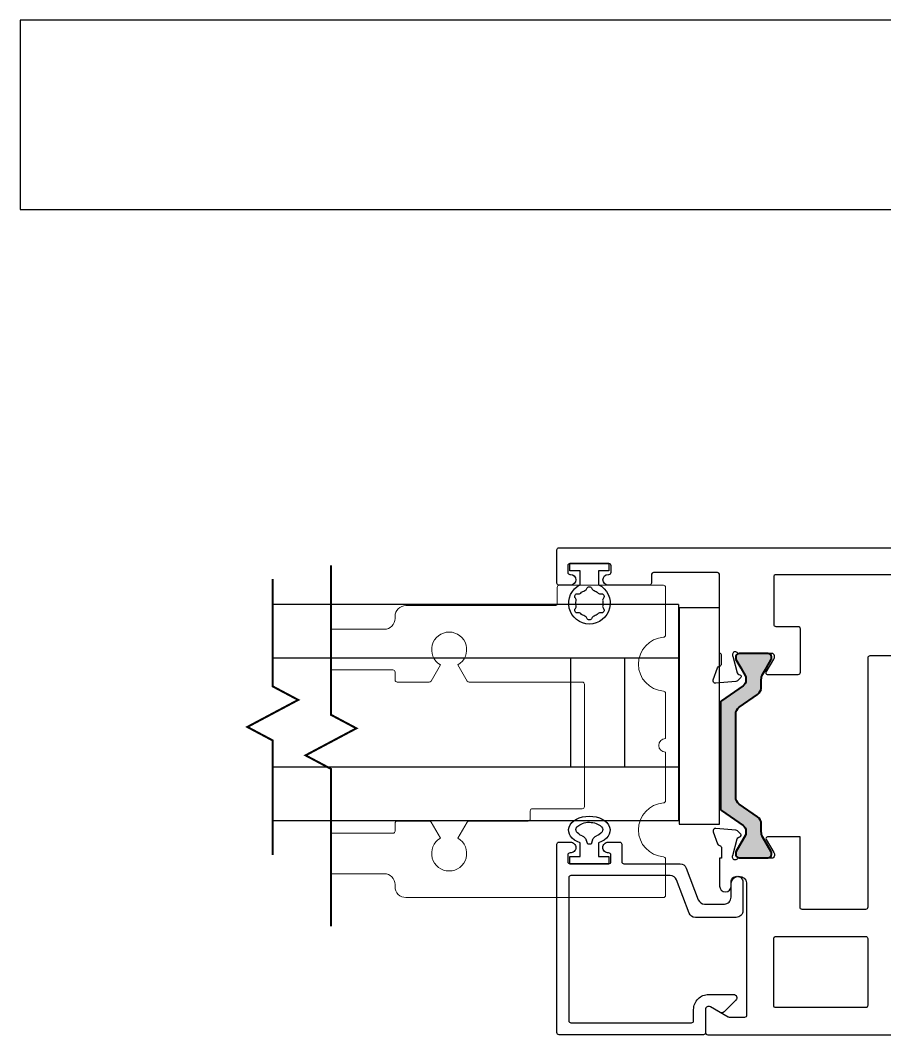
# Model space of a CAD drawing. Extents: x -73 to 76, y -94 to 26.
# Drawn here: x -6.427 to -2.432, y 10.107 to 14.794 of the extents above; entities that cross this region are included whole.
import ezdxf

# ---------------------------------------------------------------- set-up
doc = ezdxf.new("R2010")
doc.units = 0
doc.header["$MEASUREMENT"] = 0
doc.layers.get('0').update_dxf_attribs({"linetype": 'CONTINUOUS'})
for name, color, linetype in [('Ballons', 7, 'CONTINUOUS'), ('DIM', 7, 'CONTINUOUS'), ('GLASS', 7, 'CONTINUOUS'), ('INERTIA', 7, 'CONTINUOUS'), ('PROFILE NUMBER', 150, 'CONTINUOUS'), ('TEXT', 7, 'CONTINUOUS'), ('VENT', 5, 'CONTINUOUS')]:
    doc.layers.add(name, color=color, linetype=linetype)

# ---------------------------------------------------------------- blocks, each defined once
blk = doc.blocks.new('CORNER BLOCK')
at = {"layer": 'GLASS', "color": 7, "const_width": 0.0094}
blk.add_lwpolyline([(2.2099, 15.3005), (2.2099, 16.0284), (2.3273, 16.0909), (2.0924, 16.2159), (2.2099, 16.2784), (2.2099, 16.9693)], dxfattribs=at)
at = {"layer": 'INERTIA', "color": 4, "lineweight": 13}
for points in [[(2.2099, 16.6733), (1.9636, 16.6733, -0.414214), (1.9136, 16.7233), (1.9136, 16.733, 0.414214), (1.8636, 16.783), (1.1736, 16.783, -0.414214), (1.1636, 16.793), (1.1636, 16.867, 0.414214), (1.1536, 16.877), (0.6736, 16.877, 0.414214), (0.6636, 16.867), (0.6636, 16.6467, 0.392661), (0.6729, 16.6367, -0.928477), (0.6729, 16.3874, 0.392661), (0.6636, 16.3774), (0.6636, 16.1683, -1), (0.6636, 16.1058), (0.6636, 15.8812, 0.392661), (0.6729, 15.8712, -0.928477), (0.6729, 15.6219, 0.392661), (0.6636, 15.6119), (0.6636, 15.444, 0.414214), (0.6736, 15.434), (1.8636, 15.434, 0.414214), (1.9136, 15.484), (1.9136, 15.4938, -0.414214), (1.9636, 15.5438), (2.2099, 15.5438)], [(2.2099, 15.7313), (1.9236, 15.7313, -0.414214), (1.9136, 15.7413), (1.9136, 15.7775, 0.414214), (1.9036, 15.7875), (1.756, 15.7875, 0.267949), (1.7473, 15.7825), (1.7041, 15.7077, -3.732051), (1.6231, 15.7077), (1.5799, 15.7825, 0.267949), (1.5712, 15.7875), (1.2986, 15.7875, -0.414214), (1.2886, 15.7975), (1.2886, 15.8345, 0.414214), (1.2786, 15.8445), (1.0486, 15.8445, -0.414214), (1.0386, 15.8545), (1.0386, 16.4195, -0.414214), (1.0486, 16.4295), (1.5712, 16.4295, 0.267949), (1.5799, 16.4345), (1.6231, 16.5094, -3.732051), (1.7041, 16.5094), (1.7473, 16.4345, 0.267949), (1.756, 16.4295), (1.9036, 16.4295, 0.414214), (1.9136, 16.4395), (1.9136, 16.4758, -0.414214), (1.9236, 16.4858), (2.2099, 16.4858)]]:
    blk.add_lwpolyline(points, format="xyb", dxfattribs=at)
blk = doc.blocks.new('25030')
at = {"layer": 'PROFILE NUMBER', "color": 5}
for points in [[(0.09, 0), (0.09, 0.0335), (0.0427, 0.0335), (0.0427, 0.0979, 4.248853), (-0.0427, 0.0979), (-0.0427, 0.0335), (-0.09, 0.0335), (-0.09, 0)], [(-0.0533, 0.1394, -0.229044), (-0.0402, 0.136, 0.08868), (-0.0212, 0.1251, -0.229044), (-0.0118, 0.1154, 0.719466), (0.0118, 0.1154, -0.229044), (0.0212, 0.1251, 0.08868), (0.0402, 0.136, -0.229044), (0.0533, 0.1394, 0.719466), (0.065, 0.1597, -0.229044), (0.0614, 0.1727, 0.08868), (0.0614, 0.1947, -0.229044), (0.065, 0.2077, 0.719466), (0.0533, 0.228, -0.229044), (0.0402, 0.2314, 0.08868), (0.0212, 0.2423, -0.229044), (0.0118, 0.252, 0.719466), (-0.0118, 0.252, -0.229044), (-0.0212, 0.2423, 0.08868), (-0.0402, 0.2314, -0.229044), (-0.0533, 0.228, 0.719466), (-0.065, 0.2077, -0.229044), (-0.0614, 0.1947, 0.08868), (-0.0614, 0.1727, -0.229044), (-0.065, 0.1597, 0.719466)]]:
    blk.add_lwpolyline(points, format="xyb", close=True, dxfattribs=at)
blk = doc.blocks.new('25199')
at = {"layer": 'PROFILE NUMBER', "color": 5}
for p, q in [((-0.0152, 0.1107), (-0.0077, 0.09)), ((0.0077, 0.09), (0.0152, 0.1107)), ((-0.0077, 0.09), (0.0077, 0.09))]:
    blk.add_line(p, q, dxfattribs=at)
blk.add_lwpolyline([(-0.0427, 0.0963), (-0.0427, 0.0335), (-0.09, 0.0335), (-0.09, 0), (0.09, 0), (0.09, 0.0335), (0.0427, 0.0335), (0.0427, 0.0963)], dxfattribs=at)
for centre, start, end in [((-0.0434, 0.1005), 19.8289, 69.2012), ((0.0434, 0.1005), 110.7697, 160.1945)]:
    blk.add_arc(centre, 0.03, start, end, dxfattribs=at)
blk.add_ellipse((0, 0.1547), major_axis=(-0.0958, 0), ratio=0.680816, start_param=2.033109, end_param=7.391692, dxfattribs=at)
blk.add_open_spline([(0.0328, 0.1286), (0.0459, 0.1335), (0.0549, 0.1413), (0.0641, 0.1561), (0.064, 0.1608), (0.0494, 0.1791), (0.0304, 0.1895), (-0.0138, 0.1932), (-0.0371, 0.1863), (-0.0617, 0.1676), (-0.0632, 0.1604), (-0.0596, 0.1465), (-0.0504, 0.1353), (-0.0328, 0.1286)], degree=3, knots=[2.056982, 2.056982, 2.056982, 2.056982, 2.724403, 2.724403, 3.660137, 3.660137, 4.595871, 4.595871, 5.531605, 5.531605, 6.467339, 6.467339, 7.36772, 7.36772, 7.36772, 7.36772], dxfattribs=at)

msp = doc.modelspace()

# ---------------------------------------------------------------- hatches: boundary and pattern name
at = {"layer": 'DIM'}
h = msp.add_hatch(color=256, dxfattribs=at)
h.dxf.hatch_style = 1
h.paths.add_polyline_path([(-3.1915, 11.6394, -0.244698), (-3.1865, 11.6491), (-3.0868, 11.7188, 0.244698), (-3.0734, 11.7446), (-3.0734, 11.7578, 0.131652), (-3.075, 11.7637), (-3.097, 11.8019), (-3.1196, 11.841, -0.131652), (-3.1206, 11.8449), (-3.1206, 11.853, -0.416032), (-3.1048, 11.8688), (-2.9709, 11.8688, -0.412397), (-2.9553, 11.853), (-2.9553, 11.8449, -0.131652), (-2.9563, 11.841), (-2.9789, 11.8019), (-2.9962, 11.7719, 0.131652), (-3.0025, 11.7483), (-3.0025, 11.7118, -0.244698), (-3.0193, 11.6796), (-3.1039, 11.6204, 0.244698), (-3.1206, 11.5882), (-3.1206, 11.2046, 0.244698), (-3.1039, 11.1723), (-3.0193, 11.1131, -0.244698), (-3.0025, 11.0809), (-3.0025, 11.0444, 0.131652), (-2.9962, 11.0208), (-2.9563, 10.9517, -0.131652), (-2.9553, 10.9478), (-2.9553, 10.9397, -0.414214), (-2.971, 10.9239), (-2.9907, 10.9239), (-3.0852, 10.9239), (-3.1049, 10.9239, -0.414214), (-3.1206, 10.9397), (-3.1206, 10.9478, -0.131652), (-3.1196, 10.9517), (-3.075, 11.029, 0.131652), (-3.0734, 11.0349), (-3.0734, 11.0481, 0.244698), (-3.0868, 11.0739), (-3.1865, 11.1436, -0.244698), (-3.1915, 11.1533)])

# ---------------------------------------------------------------- linework, layer by layer
at = {"linetype": 'Continuous'}
msp.add_lwpolyline([(-1.0773, 12.6069), (-0.9898, 12.6069), (-0.9898, 14.7944), (-6.4273, 14.7944), (-6.4273, 13.9194), (-1.9898, 13.9194, -0.414214), (-1.8648, 13.7944), (-1.8648, 12.6069), (-1.7773, 12.6069), (-1.7773, 12.1569), (-1.0773, 12.1569)], format="xyb", close=True, dxfattribs=at)
at = {"layer": 'Ballons'}
msp.add_lwpolyline([(-3.1951, 12.0797), (-3.3826, 12.0797), (-3.3826, 11.0797), (-3.1951, 11.0797)], close=True, dxfattribs=at)
at = {"layer": 'GLASS', "color": 7}
for p, q in [((-3.3846, 12.095), (-5.2604, 12.095)), ((-3.3846, 11.847), (-5.2604, 11.847)), ((-5.2604, 11.344), (-3.3846, 11.344)), ((-3.3846, 11.095), (-5.2604, 11.095))]:
    msp.add_line(p, q, dxfattribs=at)
at = {"layer": 'GLASS', "color": 7, "const_width": 0.0094}
msp.add_lwpolyline([(-5.2604, 10.938), (-5.2604, 11.4664), (-5.3779, 11.5289), (-5.1429, 11.6539), (-5.2604, 11.7164), (-5.2604, 12.2124)], dxfattribs=at)
at = {"layer": 'INERTIA', "color": 7}
for p, q in [((-3.3846, 12.095), (-3.3846, 11.095)), ((-3.8846, 11.847), (-3.8846, 11.344)), ((-3.6346, 11.847), (-3.6346, 11.344))]:
    msp.add_line(p, q, dxfattribs=at)
at = {"layer": 'INERTIA', "color": 7, "lineweight": 40}
msp.add_lwpolyline([(-3.1039, 11.6204), (-3.0193, 11.6796, 0.244698), (-3.0025, 11.7118), (-3.0025, 11.7483, -0.131652), (-2.9962, 11.7719), (-2.9789, 11.8019), (-2.9563, 11.841, 0.131652), (-2.9553, 11.8449), (-2.9553, 11.853, 0.414214), (-2.971, 11.8688), (-2.9907, 11.8688), (-3.0852, 11.8688), (-3.1049, 11.8688, 0.414214), (-3.1206, 11.853), (-3.1206, 11.8449, 0.131652), (-3.1196, 11.841), (-3.097, 11.8019), (-3.075, 11.7637, -0.131652), (-3.0734, 11.7578), (-3.0734, 11.7446, -0.244698), (-3.0868, 11.7188), (-3.1865, 11.6491, 0.244698), (-3.1915, 11.6394), (-3.1915, 11.1533, 0.244698), (-3.1865, 11.1436), (-3.0868, 11.0739, -0.244698), (-3.0734, 11.0481), (-3.0734, 11.0349, -0.131652), (-3.075, 11.029), (-3.1196, 10.9517, 0.131652), (-3.1206, 10.9478), (-3.1206, 10.9397, 0.414214), (-3.1049, 10.9239), (-3.0852, 10.9239), (-2.9907, 10.9239), (-2.971, 10.9239, 0.414214), (-2.9553, 10.9397), (-2.9553, 10.9478, 0.131652), (-2.9563, 10.9517), (-2.9962, 11.0208, -0.131652), (-3.0025, 11.0444), (-3.0025, 11.0809, 0.244698), (-3.0193, 11.1131), (-3.1039, 11.1723, -0.244698), (-3.1206, 11.2046), (-3.1206, 11.5882, -0.244698)], format="xyb", close=True, dxfattribs=at)
at = {"layer": 'VENT'}
for points in [[(-2.1476, 12.2319), (-2.9351, 12.2319, 0.414214), (-2.9451, 12.2219), (-2.9451, 12.0038, 0.414214), (-2.9351, 11.9938), (-2.8334, 11.9938, -0.414214), (-2.8234, 11.9838), (-2.8234, 11.7804, -0.414214), (-2.8334, 11.7704), (-2.9735, 11.7704, -0.585524), (-2.9802, 11.7824), (-2.9438, 11.8421, 0.137872), (-2.942, 11.8483), (-2.942, 11.857, 0.414214), (-2.9538, 11.8688), (-3.1054, 11.8688, -0.213422), (-3.1142, 11.8727, 0.6885), (-3.1348, 11.8649), (-3.1348, 11.8585, 0.065543), (-3.1344, 11.8555), (-3.1141, 11.7797, 0.267949), (-3.1057, 11.7713), (-3.1013, 11.7701, -0.57735), (-3.0977, 11.7569), (-3.112, 11.7426, -0.176327), (-3.1194, 11.7392), (-3.2125, 11.7311, -0.548619), (-3.2246, 11.7469), (-3.2044, 11.8024, -0.263725), (-3.1955, 11.81, 0.359508), (-3.186, 11.8216), (-3.186, 11.8588, 0.390129), (-3.1951, 11.8688), (-3.1951, 12.2319, 0.414214), (-3.2051, 12.2419), (-3.5001, 12.2419, 0.414214), (-3.5101, 12.2319), (-3.5101, 12.1939, -0.414214), (-3.5201, 12.1839), (-3.7093, 12.1839, -1), (-3.7093, 12.2339), (-3.7068, 12.2339, 0.414214), (-3.6968, 12.2439), (-3.6968, 12.2739, 0.414214), (-3.7068, 12.2839), (-3.8868, 12.2839, 0.414214), (-3.8968, 12.2739), (-3.8968, 12.2439, 0.414214), (-3.8868, 12.2339), (-3.8843, 12.2339, -1), (-3.8843, 12.1839), (-3.9371, 12.1839, -0.414214), (-3.9471, 12.1939), (-3.9471, 12.3469, -0.414214), (-3.9371, 12.3569), (0.3549, 12.3569, -0.414213)], [(-2.3951, 11.8569), (-2.5001, 11.8569, 0.414214), (-2.5101, 11.8469), (-2.5101, 10.6959, -0.414214), (-2.5201, 10.6859), (-2.8134, 10.6859, -0.414214), (-2.8234, 10.6959), (-2.8234, 11.0208), (-2.9735, 11.0208, 0.585524), (-2.9802, 11.0088), (-2.9438, 10.949, -0.137872), (-2.942, 10.9429), (-2.942, 10.9342, -0.414214), (-2.9538, 10.9224), (-3.1054, 10.9224, 0.213422), (-3.1142, 10.9184, -0.6885), (-3.1348, 10.9263), (-3.1348, 10.9326, -0.065543), (-3.1344, 10.9357), (-3.1141, 11.0115, -0.267949), (-3.1057, 11.0199), (-3.1013, 11.0211, 0.57735), (-3.0977, 11.0342), (-3.112, 11.0485, 0.176327), (-3.1194, 11.052), (-3.2125, 11.0601, 0.548619), (-3.2246, 11.0443), (-3.2044, 10.9888, 0.263725), (-3.1955, 10.9812, -0.359508), (-3.186, 10.9696), (-3.186, 10.9224), (-3.1951, 10.9224), (-3.1951, 10.7938, 1), (-3.1411, 10.7938), (-3.1411, 10.8085, -0.859155), (-3.0701, 10.8085), (-3.0701, 10.1969, -0.414214), (-3.0801, 10.1869), (-3.1501, 10.1869, -0.131652), (-3.1551, 10.1882), (-3.2376, 10.2358, 0.57735), (-3.2601, 10.2229), (-3.2601, 10.1169, 0.414214), (-3.2501, 10.1069), (0.4798, 10.1069, 0.414214)], [(-3.1141, 10.839, -0.414214), (-3.0871, 10.812), (-3.0871, 10.6798, -0.414214), (-3.1181, 10.6488), (-3.3072, 10.6488, -0.311257), (-3.3361, 10.6688), (-3.3944, 10.8219, 0.311257), (-3.4234, 10.8419), (-3.8821, 10.8419, 0.414214), (-3.8921, 10.8319), (-3.8921, 10.1719, 0.414214), (-3.8821, 10.1619), (-3.3251, 10.1619, 0.414214), (-3.3151, 10.1719), (-3.3151, 10.2229, -0.414214), (-3.2451, 10.2929), (-3.1301, 10.2929, -0.668179), (-3.1195, 10.2672), (-3.1745, 10.2122, -0.339454), (-3.1926, 10.2099), (-3.2376, 10.2358, 0.57735), (-3.2601, 10.2229), (-3.2601, 10.1169, -0.414214), (-3.2701, 10.1069), (-3.9371, 10.1069, -0.414214), (-3.9471, 10.1169), (-3.9471, 10.9869, -0.414214), (-3.9371, 10.9969), (-3.8846, 10.9969, -0.414214), (-3.8596, 10.9719, -0.435311), (-3.8864, 10.9469, 0.435311), (-3.8971, 10.9369), (-3.8971, 10.9069, 0.414214), (-3.8871, 10.8969), (-3.7071, 10.8969, 0.414214), (-3.6971, 10.9069), (-3.6971, 10.9369, 0.435311), (-3.7079, 10.9469, -0.435311), (-3.7346, 10.9719, -0.414214), (-3.7096, 10.9969), (-3.6571, 10.9969, -0.414214), (-3.6471, 10.9869), (-3.6471, 10.9069, 0.414214), (-3.6371, 10.8969), (-3.378, 10.8969, -0.311257), (-3.349, 10.8769), (-3.2934, 10.7308, 0.311257), (-3.2644, 10.7108), (-3.1731, 10.7108, 0.414214), (-3.1421, 10.7418), (-3.1421, 10.812, -0.414214), (-3.1151, 10.839)]]:
    msp.add_lwpolyline(points, format="xyb", dxfattribs=at)
msp.add_lwpolyline([(-2.9351, 10.2319, -0.414214), (-2.9451, 10.2419), (-2.9451, 10.5509, -0.414214), (-2.9351, 10.5609), (-2.5201, 10.5609, -0.414214), (-2.5101, 10.5509), (-2.5101, 10.2419, -0.414214), (-2.5201, 10.2319)], format="xyb", close=True, dxfattribs=at)

# ---------------------------------------------------------------- block references
at = {"layer": 'DIM', "xscale": -1}
msp.add_blockref('CORNER BLOCK', (-2.7815, -4.6932), dxfattribs=at)
at = {"layer": 'TEXT', "xscale": -1, "rotation": 180}
msp.add_blockref('25030', (-3.7968, 12.2839), dxfattribs=at)
at = {"layer": 'TEXT', "xscale": -1}
msp.add_blockref('25199', (-3.7971, 10.8969), dxfattribs=at)

doc.saveas('drawing.dxf')
